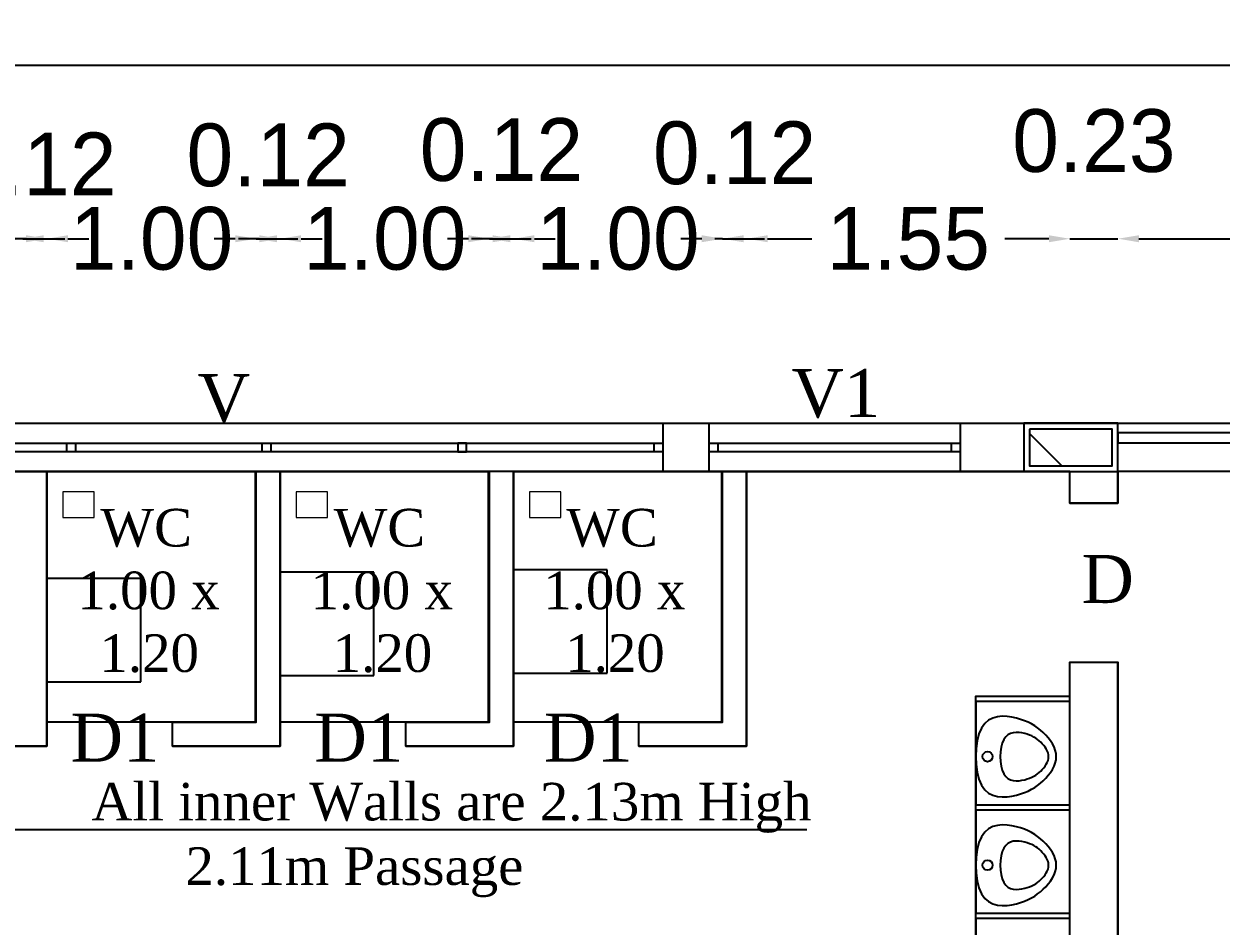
# Model space of a CAD drawing. Header units: metres. Extents: x 3396 to 3562, y 2179 to 2331.
# Drawn here: x 3422.49 to 3428.22, y 2271.3 to 2275.61 of the extents above; entities that cross this region are included whole.
import ezdxf

# ---------------------------------------------------------------- set-up
doc = ezdxf.new("R2010")
doc.units = ezdxf.units.M
doc.header["$PDMODE"] = 34
doc.linetypes.add('HIDDEN', pattern=[0.375, 0.25, -0.125])
for name, color, linetype in [('BLK_1_FLR_1_BLT_UP_AREA', 26, 'Continuous'), ('BLK_1_FLR_1_CARPET_AREA', 25, 'Continuous'), ('BLK_1_FLR_1_URINAL', 235, 'Continuous'), ('BLK_1_FLR_1_WATER_CLOSET', 213, 'Continuous')]:
    doc.layers.add(name, color=color, linetype=linetype)
doc.layers.add('BLK_1_FLR_1_WASH', color=243, linetype='Continuous', lineweight=5)
doc.styles.add('outer', font='BKANT.TTF')
doc.styles.get("Standard").update_dxf_attribs({"font": 'arial.ttf'})
doc.dimstyles.new('Banu', dxfattribs={"dimtxt": 0.35, "dimasz": 0.23, "dimexe": 1, "dimexo": 1, "dimgap": 0.1, "dimtad": 0, "dimzin": 1, "dimdsep": 46, "dimtxsty": 'outer', "dimcen": 0.15, "dimdle": 1, "dimse1": 1, "dimse2": 1, "dimclrt": 7, "dimadec": 0, "dimazin": 0, "dimtfac": 1, "dimtix": 1, "dimtmove": 1, "dimatfit": 0, "dimfxl": 0, "dimtolj": 1, "dimtzin": 0, "dimarcsym": 0})

# ---------------------------------------------------------------- blocks, each defined once
blk = doc.blocks.new('A$C35006C9F')
h = blk.add_hatch()
h.set_pattern_fill('ANSI31', color=256, scale=2)
h.set_pattern_definition([(45, (-3161.1406, -1435.413), (-4.490128, 4.490128), [])])
h.paths.add_polyline_path([(-0.1294, 0.0454), (-0.3049, 0.0454), (-0.3049, -0.3502), (-0.1294, -0.3502)])
for points in [[(-0.1021, 0.0726), (-0.3321, 0.0726), (-0.3321, -0.3774), (-0.1021, -0.3774)], [(-0.1294, 0.0454), (-0.3049, 0.0454), (-0.3049, -0.3502), (-0.1294, -0.3502)]]:
    blk.add_lwpolyline(points, close=True)
blk = doc.blocks.new('*D321')
at = {"color": 0, "lineweight": -2, "ltscale": 2}
for p, q in [((3421.3922, 2274.5844), (3421.2922, 2274.5844)), ((3421.4922, 2274.5844), (3421.5267, 2274.5844)), ((3422.4872, 2274.5844), (3422.4526, 2274.5844)), ((3422.5872, 2274.5844), (3422.6872, 2274.5844))]:
    blk.add_line(p, q, dxfattribs=at)
at = {"color": 0, "ltscale": 2}
for points in [[(3421.3922, 2274.6011), (3421.3922, 2274.5677), (3421.4922, 2274.5844)], [(3422.5872, 2274.6011), (3422.5872, 2274.5677), (3422.4872, 2274.5844)]]:
    blk.add_solid(points, dxfattribs=at)
at = {"layer": 'Defpoints', "color": 0, "ltscale": 2}
for p in [(3421.4922, 2274.5608), (3422.4872, 2274.5844), (3422.4872, 2274.5608)]:
    blk.add_point(p, dxfattribs=at)
at = {"color": 7, "ltscale": 2, "insert": (3421.9897, 2274.5844), "char_height": 0.3, "attachment_point": 5, "style": 'outer'}
blk.add_mtext('\\A1;1.00', dxfattribs=at)
blk = doc.blocks.new('*D322')
at = {"color": 0, "lineweight": -2, "ltscale": 2}
for p, q in [((3422.3872, 2274.5844), (3422.2872, 2274.5844)), ((3422.4872, 2274.5844), (3422.6022, 2274.5844)), ((3422.7022, 2274.5844), (3422.8022, 2274.5844))]:
    blk.add_line(p, q, dxfattribs=at)
at = {"color": 0, "ltscale": 2}
for points in [[(3422.3872, 2274.6011), (3422.3872, 2274.5677), (3422.4872, 2274.5844)], [(3422.7022, 2274.6011), (3422.7022, 2274.5677), (3422.6022, 2274.5844)]]:
    blk.add_solid(points, dxfattribs=at)
at = {"layer": 'Defpoints', "color": 0, "ltscale": 2}
for p in [(3422.4872, 2274.5608), (3422.6022, 2274.5844), (3422.6022, 2274.5608)]:
    blk.add_point(p, dxfattribs=at)
at = {"color": 7, "ltscale": 2, "insert": (3422.5447, 2274.9403), "char_height": 0.3, "attachment_point": 5, "style": 'outer'}
blk.add_mtext('\\A1;0.12', dxfattribs=at)
blk = doc.blocks.new('*D323')
at = {"color": 0, "lineweight": -2, "ltscale": 2}
for p, q in [((3422.5022, 2274.5844), (3422.4022, 2274.5844)), ((3422.6022, 2274.5844), (3422.6392, 2274.5844)), ((3423.6022, 2274.5844), (3423.5651, 2274.5844)), ((3423.7022, 2274.5844), (3423.8022, 2274.5844))]:
    blk.add_line(p, q, dxfattribs=at)
at = {"color": 0, "ltscale": 2}
for points in [[(3422.5022, 2274.6011), (3422.5022, 2274.5677), (3422.6022, 2274.5844)], [(3423.7022, 2274.6011), (3423.7022, 2274.5677), (3423.6022, 2274.5844)]]:
    blk.add_solid(points, dxfattribs=at)
at = {"layer": 'Defpoints', "color": 0, "ltscale": 2}
for p in [(3422.6022, 2274.5608), (3423.6022, 2274.5844), (3423.6022, 2274.5608)]:
    blk.add_point(p, dxfattribs=at)
at = {"color": 7, "ltscale": 2, "insert": (3423.1022, 2274.5844), "char_height": 0.3, "attachment_point": 5, "style": 'outer'}
blk.add_mtext('\\A1;1.00', dxfattribs=at)
blk = doc.blocks.new('*D324')
at = {"color": 0, "lineweight": -2, "ltscale": 2}
for p, q in [((3423.5022, 2274.5844), (3423.4022, 2274.5844)), ((3423.6022, 2274.5844), (3423.7172, 2274.5844)), ((3423.8172, 2274.5844), (3423.9172, 2274.5844))]:
    blk.add_line(p, q, dxfattribs=at)
at = {"color": 0, "ltscale": 2}
for points in [[(3423.5022, 2274.6011), (3423.5022, 2274.5677), (3423.6022, 2274.5844)], [(3423.8172, 2274.6011), (3423.8172, 2274.5677), (3423.7172, 2274.5844)]]:
    blk.add_solid(points, dxfattribs=at)
at = {"layer": 'Defpoints', "color": 0, "ltscale": 2}
for p in [(3423.6022, 2274.5608), (3423.7172, 2274.5844), (3423.7172, 2274.5608)]:
    blk.add_point(p, dxfattribs=at)
at = {"color": 7, "ltscale": 2, "insert": (3423.6597, 2274.9835), "char_height": 0.3, "attachment_point": 5, "style": 'outer'}
blk.add_mtext('\\A1;0.12', dxfattribs=at)
blk = doc.blocks.new('*D325')
at = {"color": 0, "lineweight": -2, "ltscale": 2}
for p, q in [((3423.6172, 2274.5844), (3423.5172, 2274.5844)), ((3423.7172, 2274.5844), (3423.7542, 2274.5844)), ((3424.7172, 2274.5844), (3424.6801, 2274.5844)), ((3424.8172, 2274.5844), (3424.9172, 2274.5844))]:
    blk.add_line(p, q, dxfattribs=at)
at = {"color": 0, "ltscale": 2}
for points in [[(3423.6172, 2274.6011), (3423.6172, 2274.5677), (3423.7172, 2274.5844)], [(3424.8172, 2274.6011), (3424.8172, 2274.5677), (3424.7172, 2274.5844)]]:
    blk.add_solid(points, dxfattribs=at)
at = {"layer": 'Defpoints', "color": 0, "ltscale": 2}
for p in [(3423.7172, 2274.5608), (3424.7172, 2274.5844), (3424.7172, 2274.5608)]:
    blk.add_point(p, dxfattribs=at)
at = {"color": 7, "ltscale": 2, "insert": (3424.2172, 2274.5844), "char_height": 0.3, "attachment_point": 5, "style": 'outer'}
blk.add_mtext('\\A1;1.00', dxfattribs=at)
blk = doc.blocks.new('*D326')
at = {"color": 0, "lineweight": -2, "ltscale": 2}
for p, q in [((3424.6172, 2274.5844), (3424.5172, 2274.5844)), ((3424.7172, 2274.5844), (3424.8322, 2274.5844)), ((3424.9322, 2274.5844), (3425.0322, 2274.5844))]:
    blk.add_line(p, q, dxfattribs=at)
at = {"color": 0, "ltscale": 2}
for points in [[(3424.6172, 2274.6011), (3424.6172, 2274.5677), (3424.7172, 2274.5844)], [(3424.9322, 2274.6011), (3424.9322, 2274.5677), (3424.8322, 2274.5844)]]:
    blk.add_solid(points, dxfattribs=at)
at = {"layer": 'Defpoints', "color": 0, "ltscale": 2}
for p in [(3424.7172, 2274.5608), (3424.8322, 2274.5844), (3424.8322, 2274.5608)]:
    blk.add_point(p, dxfattribs=at)
at = {"color": 7, "ltscale": 2, "insert": (3424.7747, 2275.0089), "char_height": 0.3, "attachment_point": 5, "style": 'outer'}
blk.add_mtext('\\A1;0.12', dxfattribs=at)
blk = doc.blocks.new('*D327')
at = {"color": 0, "lineweight": -2, "ltscale": 2}
for p, q in [((3424.7322, 2274.5844), (3424.6322, 2274.5844)), ((3424.8322, 2274.5844), (3424.8692, 2274.5844)), ((3425.8322, 2274.5844), (3425.7951, 2274.5844)), ((3425.9322, 2274.5844), (3426.0322, 2274.5844))]:
    blk.add_line(p, q, dxfattribs=at)
at = {"color": 0, "ltscale": 2}
for points in [[(3424.7322, 2274.6011), (3424.7322, 2274.5677), (3424.8322, 2274.5844)], [(3425.9322, 2274.6011), (3425.9322, 2274.5677), (3425.8322, 2274.5844)]]:
    blk.add_solid(points, dxfattribs=at)
at = {"layer": 'Defpoints', "color": 0, "ltscale": 2}
for p in [(3424.8322, 2274.5608), (3425.8322, 2274.5844), (3425.8322, 2274.5608)]:
    blk.add_point(p, dxfattribs=at)
at = {"color": 7, "ltscale": 2, "insert": (3425.3322, 2274.5844), "char_height": 0.3, "attachment_point": 5, "style": 'outer'}
blk.add_mtext('\\A1;1.00', dxfattribs=at)
blk = doc.blocks.new('*D328')
at = {"color": 0, "lineweight": -2, "ltscale": 2}
for p, q in [((3425.7322, 2274.5844), (3425.6322, 2274.5844)), ((3425.8322, 2274.5844), (3425.9472, 2274.5844)), ((3426.0472, 2274.5844), (3426.1472, 2274.5844))]:
    blk.add_line(p, q, dxfattribs=at)
at = {"color": 0, "ltscale": 2}
for points in [[(3425.7322, 2274.6011), (3425.7322, 2274.5677), (3425.8322, 2274.5844)], [(3426.0472, 2274.6011), (3426.0472, 2274.5677), (3425.9472, 2274.5844)]]:
    blk.add_solid(points, dxfattribs=at)
at = {"layer": 'Defpoints', "color": 0, "ltscale": 2}
for p in [(3425.8322, 2274.5608), (3425.9472, 2274.5844), (3425.9472, 2274.5608)]:
    blk.add_point(p, dxfattribs=at)
at = {"color": 7, "ltscale": 2, "insert": (3425.8897, 2274.9934), "char_height": 0.3, "attachment_point": 5, "style": 'outer'}
blk.add_mtext('\\A1;0.12', dxfattribs=at)
blk = doc.blocks.new('*D329')
at = {"color": 0, "lineweight": -2, "ltscale": 2}
for p, q in [((3426.0472, 2274.5844), (3426.2583, 2274.5844)), ((3427.3922, 2274.5844), (3427.181, 2274.5844))]:
    blk.add_line(p, q, dxfattribs=at)
at = {"color": 0, "ltscale": 2}
for points in [[(3426.0472, 2274.6011), (3426.0472, 2274.5677), (3425.9472, 2274.5844)], [(3427.3922, 2274.6011), (3427.3922, 2274.5677), (3427.4922, 2274.5844)]]:
    blk.add_solid(points, dxfattribs=at)
at = {"layer": 'Defpoints', "color": 0, "ltscale": 2}
for p in [(3425.9472, 2274.5608), (3427.4922, 2274.5844), (3427.4922, 2274.5608)]:
    blk.add_point(p, dxfattribs=at)
at = {"color": 7, "ltscale": 2, "insert": (3426.7197, 2274.5844), "char_height": 0.3, "attachment_point": 5, "style": 'outer'}
blk.add_mtext('\\A1;1.55', dxfattribs=at)
blk = doc.blocks.new('*D330')
at = {"color": 0, "lineweight": -2, "ltscale": 2}
for p, q in [((3427.3922, 2274.5844), (3427.2922, 2274.5844)), ((3427.4922, 2274.5844), (3427.7222, 2274.5844)), ((3427.8222, 2274.5844), (3427.9222, 2274.5844))]:
    blk.add_line(p, q, dxfattribs=at)
at = {"color": 0, "ltscale": 2}
for points in [[(3427.3922, 2274.6011), (3427.3922, 2274.5677), (3427.4922, 2274.5844)], [(3427.8222, 2274.6011), (3427.8222, 2274.5677), (3427.7222, 2274.5844)]]:
    blk.add_solid(points, dxfattribs=at)
at = {"layer": 'Defpoints', "color": 0, "ltscale": 2}
for p in [(3427.4922, 2274.5608), (3427.7222, 2274.5844), (3427.7222, 2274.5608)]:
    blk.add_point(p, dxfattribs=at)
at = {"color": 7, "ltscale": 2, "insert": (3427.6072, 2275.0518), "char_height": 0.3, "attachment_point": 5, "style": 'outer'}
blk.add_mtext('\\A1;0.23', dxfattribs=at)
blk = doc.blocks.new('*D331')
at = {"color": 0, "lineweight": -2, "ltscale": 2}
for p, q in [((3427.8222, 2274.5844), (3429.2472, 2274.5844)), ((3431.6072, 2274.5844), (3430.1821, 2274.5844))]:
    blk.add_line(p, q, dxfattribs=at)
at = {"color": 0, "ltscale": 2}
for points in [[(3427.8222, 2274.6011), (3427.8222, 2274.5677), (3427.7222, 2274.5844)], [(3431.6072, 2274.6011), (3431.6072, 2274.5677), (3431.7072, 2274.5844)]]:
    blk.add_solid(points, dxfattribs=at)
at = {"layer": 'Defpoints', "color": 0, "ltscale": 2}
for p in [(3427.7222, 2274.5608), (3431.7072, 2274.5844), (3431.7072, 2274.5608)]:
    blk.add_point(p, dxfattribs=at)
at = {"color": 7, "ltscale": 2, "insert": (3429.7147, 2274.5844), "char_height": 0.3, "attachment_point": 5, "style": 'outer'}
blk.add_mtext('\\A1;3.99', dxfattribs=at)
blk = doc.blocks.new('*D553')
at = {"color": 0, "lineweight": -2, "ltscale": 2}
for p, q in [((3421.3622, 2275.4151), (3429.1525, 2275.4151)), ((3438.0672, 2275.4151), (3430.2769, 2275.4151))]:
    blk.add_line(p, q, dxfattribs=at)
at = {"color": 0, "ltscale": 2}
for points in [[(3421.3622, 2275.4317), (3421.3622, 2275.3984), (3421.2622, 2275.4151)], [(3438.0672, 2275.4317), (3438.0672, 2275.3984), (3438.1672, 2275.4151)]]:
    blk.add_solid(points, dxfattribs=at)
at = {"layer": 'Defpoints', "color": 0, "ltscale": 2}
for p in [(3421.2622, 2275.4151), (3421.2622, 2273.7015), (3438.1672, 2273.7015)]:
    blk.add_point(p, dxfattribs=at)
at = {"color": 7, "ltscale": 2, "insert": (3429.7147, 2275.4151), "char_height": 0.3, "attachment_point": 5, "style": 'outer'}
blk.add_mtext('\\A1;16.91', dxfattribs=at)

msp = doc.modelspace()

# ---------------------------------------------------------------- linework, layer by layer
for p, q in [((3421.26216, 2273.70148), (3427.72216, 2273.70148)), ((3427.72216, 2273.70148), (3431.70716, 2273.70148)), ((3421.49216, 2273.47148), (3423.03216, 2273.47148)), ((3422.60216, 2273.47148), (3423.60216, 2273.47148)), ((3422.60216, 2272.15648), (3422.60216, 2273.47148)), ((3423.14716, 2273.47148), (3424.14716, 2273.47148)), ((3423.60216, 2272.27148), (3423.60216, 2273.47148)), ((3423.71716, 2273.47148), (3424.71716, 2273.47148)), ((3423.71716, 2272.15648), (3423.71716, 2273.47148)), ((3424.71716, 2272.27148), (3424.71716, 2273.47148)), ((3424.83216, 2273.47148), (3427.49216, 2273.47148)), ((3424.83216, 2272.15648), (3424.83216, 2273.47148)), ((3425.83216, 2272.27148), (3425.83216, 2273.47148)), ((3425.94716, 2272.15648), (3425.94716, 2273.47148)), ((3427.49216, 2273.3197), (3427.49216, 2273.47148)), ((3427.72216, 2273.3197), (3427.72216, 2273.47148)), ((3427.49216, 2273.3197), (3427.72216, 2273.3197)), ((3427.49216, 2268.73487), (3427.49216, 2272.5597)), ((3427.49216, 2272.5597), (3427.72216, 2272.5597)), ((3427.72216, 2268.50487), (3427.72216, 2272.5597)), ((3427.04216, 2272.3965), (3427.49216, 2272.3965)), ((3427.04216, 2272.3711), (3427.04216, 2272.3965)), ((3427.49216, 2272.3711), (3427.04216, 2272.3711)), ((3423.20216, 2272.27148), (3423.60216, 2272.27148)), ((3423.20216, 2272.15648), (3423.20216, 2272.27148)), ((3424.31716, 2272.27148), (3424.71716, 2272.27148)), ((3424.31716, 2272.15648), (3424.31716, 2272.27148)), ((3425.43216, 2272.27148), (3425.83216, 2272.27148)), ((3425.43216, 2272.15648), (3425.43216, 2272.27148)), ((3422.08716, 2272.15648), (3422.60216, 2272.15648)), ((3423.20216, 2272.15648), (3423.71716, 2272.15648)), ((3424.31716, 2272.15648), (3424.83216, 2272.15648)), ((3425.43216, 2272.15648), (3425.94716, 2272.15648)), ((3427.04216, 2271.87704), (3427.49216, 2271.87704)), ((3427.04216, 2271.85164), (3427.04216, 2271.87704)), ((3427.49216, 2271.85164), (3427.04216, 2271.85164)), ((3427.04216, 2271.35758), (3427.49216, 2271.35758)), ((3427.04216, 2271.33218), (3427.04216, 2271.35758)), ((3427.49216, 2271.33218), (3427.04216, 2271.33218))]:
    msp.add_line(p, q)
at = {"ltscale": 2}
msp.add_lwpolyline([(3421.26216, 2273.70148), (3438.16716, 2273.70148), (3438.16716, 2231.67778), (3421.26216, 2231.67778)], close=True, dxfattribs=at)
for points in [[(3421.74716, 2273.70148), (3425.54716, 2273.70148), (3425.54716, 2273.47148), (3421.74716, 2273.47148)], [(3425.7672, 2273.70148), (3426.9672, 2273.70148), (3426.9672, 2273.47148), (3425.7672, 2273.47148)], [(3421.74716, 2273.60724), (3425.54716, 2273.60724), (3425.54716, 2273.56572), (3421.74716, 2273.56572)], [(3422.69694, 2273.60724), (3422.73845, 2273.60724), (3422.73845, 2273.56572), (3422.69694, 2273.56572)], [(3423.6314, 2273.60724), (3423.67292, 2273.60724), (3423.67292, 2273.56572), (3423.6314, 2273.56572)], [(3424.60739, 2273.60724), (3424.56587, 2273.60724), (3424.56587, 2273.56572), (3424.60739, 2273.56572)], [(3425.50564, 2273.60724), (3425.54716, 2273.60724), (3425.54716, 2273.56572), (3425.50564, 2273.56572)], [(3425.7672, 2273.60724), (3426.9672, 2273.60724), (3426.9672, 2273.56572), (3425.7672, 2273.56572)], [(3425.7672, 2273.60724), (3425.80872, 2273.60724), (3425.80872, 2273.56572), (3425.7672, 2273.56572)], [(3426.92568, 2273.60724), (3426.9672, 2273.60724), (3426.9672, 2273.56572), (3426.92568, 2273.56572)]]:
    msp.add_lwpolyline(points, close=True)
at = {"color": 1}
msp.add_lwpolyline([(3427.72216, 2273.60814), (3431.70716, 2273.60814), (3431.70716, 2273.65607), (3427.72216, 2273.65607)], close=True, dxfattribs=at)
at = {"color": 32, "ltscale": 0.25}
for points in [[(3427.23672, 2271.92313), (3427.25693, 2271.92881), (3427.27562, 2271.93531), (3427.29296, 2271.94264), (3427.3091, 2271.9508), (3427.32418, 2271.95981), (3427.33838, 2271.96967), (3427.35183, 2271.9804), (3427.36471, 2271.992), (3427.37709, 2272.00447), (3427.38875, 2272.0177), (3427.39941, 2272.0316), (3427.40878, 2272.04604), (3427.41657, 2272.06093), (3427.42249, 2272.07615), (3427.42626, 2272.09158), (3427.42758, 2272.10713), (3427.42626, 2272.12268), (3427.42249, 2272.13812), (3427.41657, 2272.15334), (3427.40878, 2272.16823), (3427.39941, 2272.18267), (3427.38875, 2272.19657), (3427.37709, 2272.2098), (3427.36471, 2272.22226), (3427.35183, 2272.23386), (3427.33838, 2272.24459), (3427.32418, 2272.25446), (3427.3091, 2272.26347), (3427.29296, 2272.27163), (3427.27562, 2272.27896), (3427.25693, 2272.28546), (3427.23672, 2272.29114), (3427.21497, 2272.29588), (3427.19219, 2272.29907), (3427.16903, 2272.29995), (3427.14612, 2272.29779), (3427.12411, 2272.29183), (3427.10363, 2272.28132), (3427.08534, 2272.26553), (3427.06986, 2272.2437), (3427.05774, 2272.21549), (3427.04909, 2272.1822), (3427.04389, 2272.14551), (3427.04216, 2272.10713), (3427.04389, 2272.06875), (3427.04909, 2272.03207), (3427.05774, 2271.99878), (3427.06986, 2271.97057), (3427.08534, 2271.94874), (3427.10363, 2271.93294), (3427.12411, 2271.92244), (3427.14612, 2271.91648), (3427.16903, 2271.91431), (3427.19219, 2271.9152), (3427.21497, 2271.91839)], [(3427.27637, 2271.99673), (3427.2885, 2272.00014), (3427.29972, 2272.00404), (3427.31012, 2272.00844), (3427.3198, 2272.01333), (3427.32885, 2272.01874), (3427.33737, 2272.02466), (3427.34544, 2272.0311), (3427.35317, 2272.03806), (3427.36059, 2272.04553), (3427.36759, 2272.05347), (3427.37399, 2272.06181), (3427.37961, 2272.07048), (3427.38428, 2272.07941), (3427.38784, 2272.08854), (3427.3901, 2272.0978), (3427.39089, 2272.10713), (3427.3901, 2272.11646), (3427.38784, 2272.12573), (3427.38428, 2272.13486), (3427.37961, 2272.14379), (3427.37399, 2272.15246), (3427.36759, 2272.16079), (3427.36059, 2272.16873), (3427.35317, 2272.17621), (3427.34544, 2272.18317), (3427.33737, 2272.18961), (3427.32885, 2272.19553), (3427.3198, 2272.20093), (3427.31012, 2272.20583), (3427.29972, 2272.21023), (3427.2885, 2272.21413), (3427.27637, 2272.21753), (3427.26332, 2272.22038), (3427.24966, 2272.22229), (3427.23576, 2272.22282), (3427.22201, 2272.22153), (3427.20881, 2272.21795), (3427.19652, 2272.21165), (3427.18554, 2272.20217), (3427.17626, 2272.18907), (3427.16899, 2272.17215), (3427.16379, 2272.15217), (3427.16068, 2272.13016), (3427.15964, 2272.10713), (3427.16068, 2272.08411), (3427.16379, 2272.06209), (3427.16899, 2272.04212), (3427.17626, 2272.02519), (3427.18554, 2272.0121), (3427.19652, 2272.00262), (3427.20881, 2271.99632), (3427.22201, 2271.99274), (3427.23576, 2271.99144), (3427.24966, 2271.99197), (3427.26332, 2271.99389)], [(3427.23672, 2271.40367), (3427.25693, 2271.40935), (3427.27562, 2271.41585), (3427.29296, 2271.42318), (3427.3091, 2271.43134), (3427.32418, 2271.44035), (3427.33838, 2271.45021), (3427.35183, 2271.46094), (3427.36471, 2271.47254), (3427.37709, 2271.485), (3427.38875, 2271.49824), (3427.39941, 2271.51213), (3427.40878, 2271.52658), (3427.41657, 2271.54147), (3427.42249, 2271.55668), (3427.42626, 2271.57212), (3427.42758, 2271.58767), (3427.42626, 2271.60322), (3427.42249, 2271.61866), (3427.41657, 2271.63388), (3427.40878, 2271.64876), (3427.39941, 2271.66321), (3427.38875, 2271.6771), (3427.37709, 2271.69034), (3427.36471, 2271.7028), (3427.35183, 2271.7144), (3427.33838, 2271.72513), (3427.32418, 2271.73499), (3427.3091, 2271.744), (3427.29296, 2271.75217), (3427.27562, 2271.75949), (3427.25693, 2271.76599), (3427.23672, 2271.77167), (3427.21497, 2271.77642), (3427.19219, 2271.77961), (3427.16903, 2271.78049), (3427.14612, 2271.77833), (3427.12411, 2271.77236), (3427.10363, 2271.76186), (3427.08534, 2271.74607), (3427.06986, 2271.72424), (3427.05774, 2271.69603), (3427.04909, 2271.66274), (3427.04389, 2271.62605), (3427.04216, 2271.58767), (3427.04389, 2271.54929), (3427.04909, 2271.51261), (3427.05774, 2271.47931), (3427.06986, 2271.45111), (3427.08534, 2271.42928), (3427.10363, 2271.41348), (3427.12411, 2271.40298), (3427.14612, 2271.39702), (3427.16903, 2271.39485), (3427.19219, 2271.39574), (3427.21497, 2271.39893)], [(3427.27637, 2271.47727), (3427.2885, 2271.48068), (3427.29972, 2271.48458), (3427.31012, 2271.48897), (3427.3198, 2271.49387), (3427.32885, 2271.49928), (3427.33737, 2271.5052), (3427.34544, 2271.51163), (3427.35317, 2271.51859), (3427.36059, 2271.52607), (3427.36759, 2271.53401), (3427.37399, 2271.54235), (3427.37961, 2271.55102), (3427.38428, 2271.55995), (3427.38784, 2271.56908), (3427.3901, 2271.57834), (3427.39089, 2271.58767), (3427.3901, 2271.597), (3427.38784, 2271.60626), (3427.38428, 2271.61539), (3427.37961, 2271.62433), (3427.37399, 2271.63299), (3427.36759, 2271.64133), (3427.36059, 2271.64927), (3427.35317, 2271.65675), (3427.34544, 2271.66371), (3427.33737, 2271.67015), (3427.32885, 2271.67606), (3427.3198, 2271.68147), (3427.31012, 2271.68637), (3427.29972, 2271.69076), (3427.2885, 2271.69466), (3427.27637, 2271.69807), (3427.26332, 2271.70092), (3427.24966, 2271.70283), (3427.23576, 2271.70336), (3427.22201, 2271.70206), (3427.20881, 2271.69849), (3427.19652, 2271.69218), (3427.18554, 2271.68271), (3427.17626, 2271.66961), (3427.16899, 2271.65269), (3427.16379, 2271.63271), (3427.16068, 2271.6107), (3427.15964, 2271.58767), (3427.16068, 2271.56464), (3427.16379, 2271.54263), (3427.16899, 2271.52266), (3427.17626, 2271.50573), (3427.18554, 2271.49263), (3427.19652, 2271.48316), (3427.20881, 2271.47686), (3427.22201, 2271.47328), (3427.23576, 2271.47198), (3427.24966, 2271.47251), (3427.26332, 2271.47442)]]:
    msp.add_lwpolyline(points, close=True, dxfattribs=at)
for centre in [(3427.09905, 2272.10713), (3427.09905, 2271.58767)]:
    msp.add_circle(centre, 0.02414, dxfattribs=at)
at = {"layer": 'BLK_1_FLR_1_BLT_UP_AREA', "color": 26, "ltscale": 400}
msp.add_lwpolyline([(3421.26216, 2273.70148), (3438.16716, 2273.70148), (3438.16716, 2231.67778), (3421.26216, 2231.67778)], close=True, dxfattribs=at)
at = {"layer": 'BLK_1_FLR_1_CARPET_AREA', "color": 26, "linetype": 'Continuous'}
for points in [[(3431.70716, 2273.47148), (3427.72216, 2273.47148), (3427.72216, 2273.3197), (3427.49216, 2273.3197), (3427.49216, 2273.47148), (3425.94716, 2273.47148), (3425.94716, 2272.15648), (3425.43216, 2272.15648), (3425.43216, 2272.27148), (3425.83216, 2272.27148), (3425.83216, 2273.47148), (3424.83216, 2273.47148), (3424.83216, 2272.15648), (3424.31716, 2272.15648), (3424.31716, 2272.27148), (3424.71716, 2272.27148), (3424.71716, 2273.47148), (3423.71716, 2273.47148), (3423.71716, 2272.15648), (3423.20216, 2272.15648), (3423.20216, 2272.27148), (3423.60216, 2272.27148), (3423.60216, 2273.47148), (3422.60216, 2273.47148), (3422.60216, 2272.15648), (3422.08716, 2272.15648)], [(3427.04216, 2268.73487), (3427.04216, 2272.3965), (3427.49216, 2272.3965), (3427.49216, 2272.5597), (3427.72216, 2272.5597), (3427.72216, 2246.26778)]]:
    msp.add_lwpolyline(points, dxfattribs=at)
at = {"layer": 'BLK_1_FLR_1_URINAL', "linetype": 'HIDDEN', "ltscale": 2}
for points in [[(3424.83043, 2272.50662), (3425.28043, 2272.50662), (3425.28043, 2273.00068), (3424.83043, 2273.00068)], [(3422.60043, 2272.4646), (3423.05043, 2272.4646), (3423.05043, 2272.95867), (3422.60043, 2272.95867)], [(3423.71543, 2272.49575), (3424.16543, 2272.49575), (3424.16543, 2272.98981), (3423.71543, 2272.98981)], [(3427.04216, 2271.87704), (3427.49216, 2271.87704), (3427.49216, 2272.3711), (3427.04216, 2272.3711)], [(3427.04216, 2271.35758), (3427.49216, 2271.35758), (3427.49216, 2271.85164), (3427.04216, 2271.85164)], [(3427.04216, 2270.83812), (3427.49216, 2270.83812), (3427.49216, 2271.33218), (3427.04216, 2271.33218)]]:
    msp.add_lwpolyline(points, close=True, dxfattribs=at)
at = {"layer": 'BLK_1_FLR_1_WASH', "color": 60, "elevation": 0}
for points in [[(3422.67847, 2273.25131), (3422.82847, 2273.25131), (3422.82847, 2273.37381), (3422.67847, 2273.37381)], [(3423.79347, 2273.25131), (3423.94347, 2273.25131), (3423.94347, 2273.37381), (3423.79347, 2273.37381)], [(3424.90847, 2273.25131), (3425.05847, 2273.25131), (3425.05847, 2273.37381), (3424.90847, 2273.37381)]]:
    msp.add_lwpolyline(points, close=True, dxfattribs=at)
at = {"layer": 'BLK_1_FLR_1_WATER_CLOSET', "color": 2}
for points in [[(3423.59716, 2273.47148), (3423.59716, 2272.27148), (3422.60216, 2272.27148), (3422.60216, 2273.47148)], [(3424.71216, 2273.47148), (3424.71216, 2272.27148), (3423.71716, 2272.27148), (3423.71716, 2273.47148)], [(3425.82716, 2273.47148), (3425.82716, 2272.27148), (3424.83216, 2272.27148), (3424.83216, 2273.47148)]]:
    msp.add_lwpolyline(points, close=True, dxfattribs=at)

# ---------------------------------------------------------------- block references
at = {"rotation": 90}
msp.add_blockref('A$C35006C9F', (3427.34476, 2273.80362), dxfattribs=at)

# ---------------------------------------------------------------- texts
at = {"attachment_point": 1}
for s, width, insert, char_height in [('{\\fTimes New Roman|b0|i0|c0|p18;\\W3.00791; \\W1;V}', 0.7488848, (3423.06127, 2273.93662), 0.23), ('{\\fTimes New Roman|b0|i0|c0|p18;\\W2.22764; \\W1;V1}', 0.7488848, (3425.96806, 2273.96102), 0.23), ('{\\fTimes New Roman|b0|i0|c0|p18;\\W2.08993; \\W1;WC\\P{\\W0.474697; }1.00 x\\P{\\W2.021572; }1.20}', 0.693148, (3422.71579, 2273.29235), 0.18), ('{\\fTimes New Roman|b0|i0|c0|p18;\\W2.08993; \\W1;WC\\P{\\W0.474697; }1.00 x\\P{\\W2.021572; }1.20}', 0.693148, (3423.83079, 2273.29235), 0.18), ('{\\fTimes New Roman|b0|i0|c0|p18;\\W2.08993; \\W1;WC\\P{\\W0.474697; }1.00 x\\P{\\W2.021572; }1.20}', 0.693148, (3424.94242, 2273.29235), 0.18), ('{\\fTimes New Roman|b0|i0|c0|p18;\\W3.07627; \\W1;D}', 0.7488848, (3427.28046, 2273.07171), 0.23), ('{\\fTimes New Roman|b0|i0|c0|p18;\\W2.24424; \\W1;D1}', 0.7488848, (3422.52021, 2272.31301), 0.23), ('{\\fTimes New Roman|b0|i0|c0|p18;\\W2.24424; \\W1;D1}', 0.7488848, (3423.68585, 2272.31301), 0.23), ('{\\fTimes New Roman|b0|i0|c0|p18;\\W2.24424; \\W1;D1}', 0.7488848, (3424.78358, 2272.31301), 0.23), ('{\\fTimes New Roman|b0|i0|c0|p18;\\W2.4436; \\W1;All inner Walls are 2.13m High}', 3.6867224, (3422.64837, 2271.9818), 0.18), ('{\\fTimes New Roman|b0|i0|c0|p18;\\W9.05985; \\W1;2.11m Passage}', 2.7705064, (3422.64837, 2271.67339), 0.18)]:
    msp.add_mtext_dynamic_manual_height_columns(s, width=width, gutter_width=12.5, heights=[0], dxfattribs=dict(at, insert=insert, char_height=char_height))

# ---------------------------------------------------------------- dimensions: what is measured, and where the dimension line sits
at = {"ltscale": 2}
for base, p1, p2, picture, middle in [((3421.262162, 2275.4150577), (3438.1671621, 2273.7014773), (3421.262162, 2273.7014773), '*D553', (3429.714662, 2275.4150577)), ((3422.487162042, 2274.5843919814), (3421.492162042, 2274.5608153988), (3422.487162042, 2274.5608153988), '*D321', (3421.989662042, 2274.5843919814)), ((3423.60216, 2274.58439), (3422.60216, 2274.56082), (3423.60216, 2274.56082), '*D323', (3423.10216, 2274.58439)), ((3424.71716, 2274.58439), (3423.71716, 2274.56082), (3424.71716, 2274.56082), '*D325', (3424.21716, 2274.58439)), ((3425.83216, 2274.58439), (3424.83216, 2274.56082), (3425.83216, 2274.56082), '*D327', (3425.33216, 2274.58439)), ((3427.492162042, 2274.5843919814), (3425.947162042, 2274.5608153988), (3427.492162042, 2274.5608153988), '*D329', (3426.719662042, 2274.5843919814)), ((3431.7071621, 2274.584392), (3427.722162, 2274.5608154), (3431.7071621, 2274.5608154), '*D331', (3429.714662, 2274.584392))]:
    dim = msp.add_linear_dim(base=base, p1=p1, p2=p2, dimstyle='Banu', override={"dimtxt": 0.3, "dimasz": 0.1, "dimpost": '\\X'}, dxfattribs=at)
    dim.commit()
    dim.dimension.update_dxf_attribs({"geometry": picture, "text_midpoint": middle})
for base, p1, p2, picture, middle in [((3427.72216, 2274.58439), (3427.49216, 2274.56082), (3427.72216, 2274.56082), '*D330', (3427.60716, 2275.05181)), ((3423.717162042, 2274.5843919814), (3423.602162042, 2274.5608153988), (3423.717162042, 2274.5608153988), '*D324', (3423.659662042, 2274.9834520616)), ((3424.832162042, 2274.5843919814), (3424.717162042, 2274.5608153988), (3424.832162042, 2274.5608153988), '*D326', (3424.774662042, 2275.0089270943)), ((3425.947162042, 2274.5843919814), (3425.832162042, 2274.5608153988), (3425.947162042, 2274.5608153988), '*D328', (3425.889662042, 2274.9933883743)), ((3422.602162042, 2274.5843919814), (3422.487162042, 2274.5608153988), (3422.602162042, 2274.5608153988), '*D322', (3422.544662042, 2274.9402696349))]:
    dim = msp.add_linear_dim(base=base, p1=p1, p2=p2, dimstyle='Banu', override={"dimtxt": 0.3, "dimasz": 0.1, "dimpost": '\\X'}, dxfattribs=at)
    dim.commit()
    dim.dimension.update_dxf_attribs({"geometry": picture, "text_midpoint": middle, "dimtype": 160})

# ---------------------------------------------------------------- leaders
msp.add_leader([(3422.29672, 2272.22907), (3422.29672, 2271.75798), (3426.23457, 2271.75798)], dimstyle='Banu', override={"dimgap": 0.1, "dimtad": 0})

doc.saveas('drawing.dxf')
